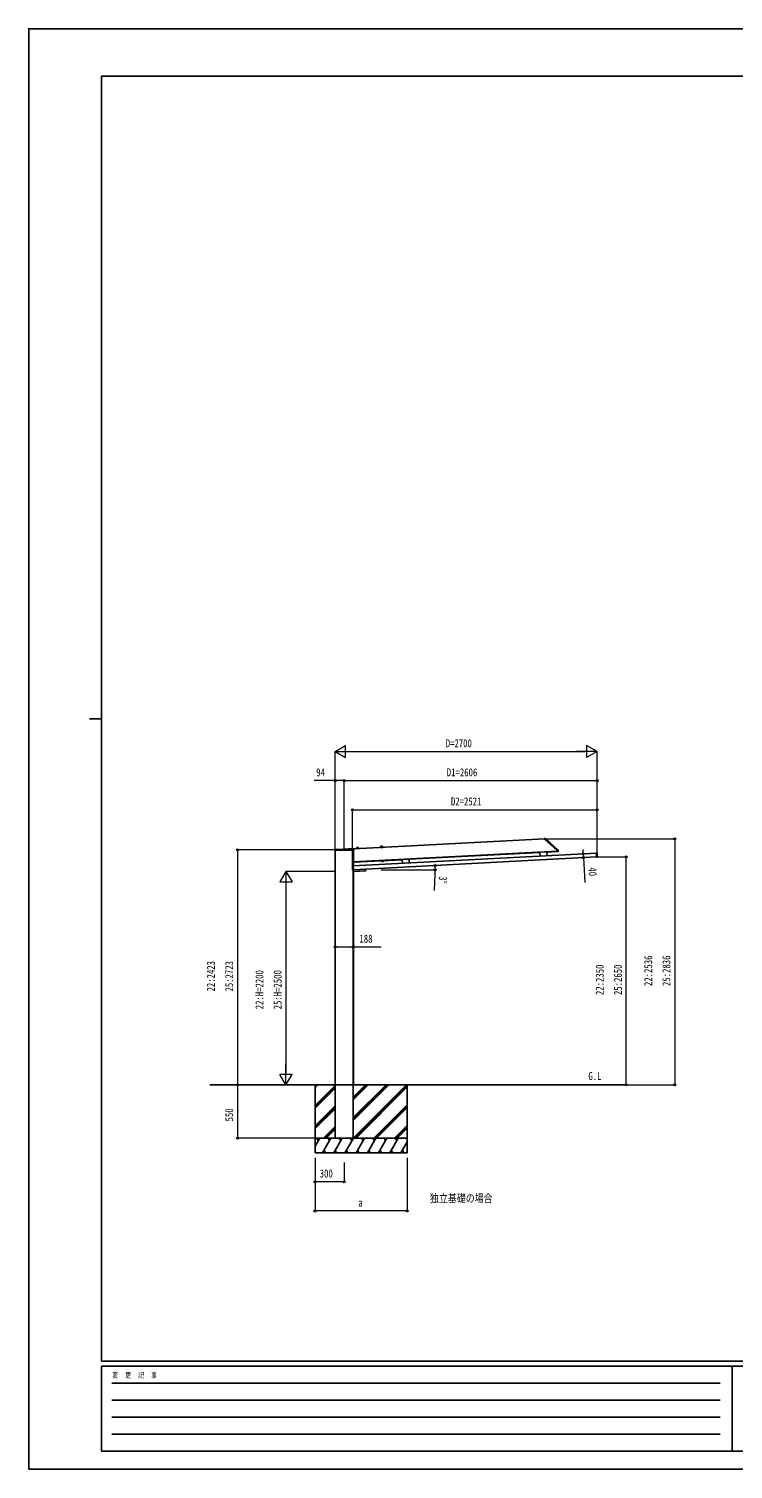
# Model space of a CAD drawing. Units: millimetres, scale not verified. Extents: x -10512 to 10512, y -7425 to 7425.
# Drawn here: x -10512 to -3253, y -7425 to 7425 of the extents above; entities that cross this region are included whole.
import ezdxf
from ezdxf.enums import TextEntityAlignment as Align

# ---------------------------------------------------------------- set-up
doc = ezdxf.new("R2010")
doc.units = ezdxf.units.MM
doc.header["$LTSCALE"] = 30
for name, color, linetype in [('0-2_USER1', 3, 'Continuous'), ('0-4_YKK_A1', 4, 'Continuous'), ('0-6_YKK_ZWAK', 7, 'Continuous')]:
    doc.layers.add(name, color=color, linetype=linetype)
doc.layers.add('0-5_YKK_D', color=6, linetype='Continuous', lineweight=18)
doc.styles.add('ＭＳ ゴシック', font='')
doc.styles.get('ＭＳ ゴシック').set_extended_font_data('MS Gothic')

msp = doc.modelspace()

# ---------------------------------------------------------------- linework, layer by layer
at = {"layer": '0-4_YKK_A1'}
for p, q in [((-7361.11, -1044.33), (-7361.04, -1036.48)), ((-7360.04, -1035.49), (-7164.53, -1035.49)), ((-7327.8, -1035.42), (-7165.56, -1026.92)), ((-7164.52, -1027.8), (-7163.54, -1036.38)), ((-7164.27, -1029.96), (-5196.5, -926.83)), ((-7163.54, -1036.38), (-7163.54, -1036.4)), ((-7163.54, -1036.4), (-7162.63, -1044.33)), ((-7136.52, -1026.57), (-7136.53, -1028.1)), ((-7136.53, -1028.1), (-7112.56, -1026.85)), ((-7136.53, -1028.1), (-7112.56, -1026.85)), ((-7136.51, -1028.5), (-7136.53, -1028.1)), ((-7136.51, -1028.5), (-7112.54, -1027.25)), ((-7136.04, -1026.07), (-7113.26, -1024.88)), ((-7135.46, -1019.35), (-7135.52, -1026.05)), ((-7132.62, -1016.38), (-7117.68, -1015.6)), ((-7114.55, -1018.26), (-7113.79, -1024.91)), ((-7112.74, -1025.32), (-7112.56, -1026.85)), ((-7112.54, -1027.25), (-7112.56, -1026.85)), ((-6886.86, -1013.49), (-6886.87, -1015.02)), ((-6886.87, -1015.02), (-6862.91, -1013.76)), ((-6886.87, -1015.02), (-6862.91, -1013.76)), ((-6886.85, -1015.42), (-6886.87, -1015.02)), ((-6886.85, -1015.42), (-6862.89, -1014.16)), ((-6886.39, -1012.99), (-6863.6, -1011.8)), ((-6885.8, -1006.27), (-6885.86, -1012.96)), ((-6882.96, -1003.3), (-6868.03, -1002.52)), ((-6864.89, -1005.17), (-6864.13, -1011.82)), ((-6863.08, -1012.24), (-6862.91, -1013.76)), ((-6862.89, -1014.16), (-6862.91, -1013.76)), ((-5196.68, -923.34), (-5189.08, -923.41)), ((-5196.66, -923.81), (-5196.68, -923.34)), ((-5196.66, -923.81), (-5196.36, -929.43)), ((-5196.2, -929.78), (-5066.71, -1046.37)), ((-5186.44, -924.44), (-5058.58, -1039.56)), ((-7360.61, -1044.33), (-7361.11, -1044.33)), ((-7163.14, -1044.33), (-7360.61, -1044.33)), ((-7355.55, -3462.5), (-7355.55, -1044.33)), ((-7169.89, -1204.49), (-4657.62, -1072.83)), ((-7168.85, -1204.44), (-7168.85, -1044.33)), ((-7167.8, -1244.44), (-4662.21, -1113.12)), ((-7167.55, -1204.37), (-7167.55, -1044.33)), ((-7167.55, -1162.31), (-5066.26, -1052.19)), ((-7167.29, -1167.3), (-7167.55, -1162.35)), ((-7167.29, -1167.3), (-6664.72, -1140.97)), ((-7162.63, -1044.33), (-7163.14, -1044.33)), ((-6860.04, -1154.41), (-6875.03, -1155.19)), ((-6875.03, -1155.19), (-6874.77, -1160.1)), ((-6873.74, -1160.63), (-6874.77, -1160.1)), ((-6874.57, -1155.17), (-6874.66, -1153.57)), ((-6860.75, -1159.95), (-6873.74, -1160.63)), ((-6871.28, -1154.99), (-6871.02, -1159.91)), ((-6863.78, -1154.6), (-6863.53, -1159.51)), ((-6860.75, -1159.95), (-6859.78, -1159.32)), ((-6860.58, -1152.83), (-6860.49, -1154.43)), ((-6860.04, -1154.41), (-6859.78, -1159.32)), ((-6593.95, -1134.75), (-6664.85, -1138.47)), ((-6664.85, -1138.47), (-6662.78, -1177.91)), ((-6593.95, -1134.75), (-6591.88, -1174.2)), ((-6593.82, -1137.25), (-5244.25, -1066.52)), ((-5173.48, -1060.31), (-5244.38, -1064.02)), ((-5244.38, -1064.02), (-5242.32, -1103.47)), ((-5173.48, -1060.31), (-5171.41, -1099.75)), ((-5173.35, -1062.81), (-5066, -1057.18)), ((-5066.55, -1046.71), (-5066.46, -1048.32)), ((-5066.41, -1049.26), (-5066.46, -1048.32)), ((-5066.41, -1049.26), (-5058.78, -1049.33)), ((-5066.39, -1049.76), (-5066.41, -1049.26)), ((-5066.39, -1049.76), (-5066, -1057.18)), ((-5066, -1057.18), (-5058.39, -1056.78)), ((-5058.78, -1049.33), (-5057.37, -1049.34)), ((-5057.26, -1042.32), (-5056.94, -1048.41)), ((-5056.94, -1048.41), (-5056.87, -1049.81)), ((-4669.47, -1073.45), (-4664.3, -1073.18)), ((-4663.18, -1071.74), (-4664.38, -1071.8)), ((-4664.36, -1072.15), (-4664.38, -1071.8)), ((-4664.38, -1071.8), (-4664.38, -1071.8)), ((-4664.33, -1072.65), (-4664.36, -1072.15)), ((-4662.18, -1113.68), (-4664.33, -1072.65)), ((-4663.18, -1071.74), (-4663.18, -1071.74)), ((-4662.58, -1071.6), (-4656.69, -1071.29)), ((-4662.16, -1114.17), (-4662.18, -1113.68)), ((-4662.16, -1114.17), (-4662.14, -1114.52)), ((-4662.14, -1114.52), (-4660.94, -1114.46)), ((-4662.14, -1114.52), (-4662.14, -1114.52)), ((-4660.94, -1114.46), (-4660.94, -1114.46)), ((-4654.44, -1114.23), (-4660.33, -1114.54)), ((-4656.17, -1071.76), (-4653.97, -1113.71)), ((-7178.13, -1203.93), (-7175.94, -1245.88)), ((-7171.77, -1203.1), (-7177.66, -1203.41)), ((-7175.41, -1246.35), (-7169.52, -1246.04)), ((-7171.16, -1203.18), (-7169.97, -1203.12)), ((-7171.16, -1203.18), (-7171.16, -1203.18)), ((-7169.95, -1203.47), (-7169.97, -1203.12)), ((-7169.97, -1203.12), (-7169.97, -1203.12)), ((-7169.92, -1203.96), (-7169.95, -1203.47)), ((-7167.77, -1244.99), (-7169.92, -1203.96)), ((-7169.41, -1246.02), (-7168.52, -1263)), ((-7167.73, -1245.84), (-7168.93, -1245.9)), ((-7168.93, -1245.9), (-7168.93, -1245.9)), ((-7168.85, -3462.5), (-7168.85, -1245.9)), ((-7168.85, -1262.5), (-7168.55, -1262.5)), ((-7167.75, -1245.49), (-7167.77, -1244.99)), ((-7167.75, -1245.49), (-7167.73, -1245.84)), ((-7167.73, -1245.84), (-7167.73, -1245.84)), ((-7167.55, -3462.5), (-7167.55, -1263.95)), ((-7167.47, -1263.95), (-7043.14, -1257.43)), ((-7043.17, -1237.9), (-7042.2, -1256.38)), ((-8645.95, -3462.5), (-4359.14, -3462.5)), ((-7562.45, -3462.5), (-7562.45, -4162.5)), ((-7562.45, -3489.88), (-7535.07, -3462.5)), ((-7562.45, -3475.74), (-7549.21, -3462.5)), ((-7562.45, -3673.73), (-7356.45, -3467.73)), ((-7562.45, -3687.87), (-7356.45, -3481.87)), ((-7562.45, -3702.01), (-7356.45, -3496.01)), ((-7355.55, -3462.5), (-7355.55, -4012.5)), ((-7168.85, -3462.5), (-7168.85, -4012.5)), ((-7168.59, -4012.5), (-6618.59, -3462.5)), ((-7168.45, -3828.51), (-6802.44, -3462.5)), ((-7168.45, -3800.23), (-6830.72, -3462.5)), ((-7168.45, -3814.37), (-6816.58, -3462.5)), ((-7168.45, -3616.38), (-7014.57, -3462.5)), ((-7168.45, -3602.24), (-7028.71, -3462.5)), ((-7168.45, -3588.1), (-7042.85, -3462.5)), ((-7154.45, -4012.5), (-6612.45, -3470.5)), ((-7140.31, -4012.5), (-6612.45, -3484.65)), ((-6612.45, -3462.5), (-6612.45, -4162.5)), ((-7562.45, -3885.86), (-7356.45, -3679.86)), ((-7562.45, -3900), (-7356.45, -3694)), ((-7562.45, -3914.14), (-7356.45, -3708.14)), ((-6956.46, -4012.5), (-6612.45, -3668.49)), ((-6942.32, -4012.5), (-6612.45, -3682.64)), ((-6928.17, -4012.5), (-6612.45, -3696.78)), ((-7476.96, -4012.5), (-7356.45, -3891.99)), ((-7462.82, -4012.5), (-7356.45, -3906.13)), ((-7448.67, -4012.5), (-7356.45, -3920.28)), ((-6744.33, -4012.5), (-6612.45, -3880.62)), ((-6730.18, -4012.5), (-6612.45, -3894.77)), ((-6716.04, -4012.5), (-6612.45, -3908.91)), ((-6612.45, -4012.5), (-7562.45, -4012.5)), ((-7562.45, -4096.33), (-7514.05, -4012.5)), ((-7529.05, -4038.48), (-7544.05, -4012.5)), ((-7485.18, -4162.5), (-7398.58, -4012.5)), ((-7470.19, -4136.52), (-7455.19, -4162.5)), ((-7413.58, -4038.48), (-7428.58, -4012.5)), ((-7369.71, -4162.5), (-7283.11, -4012.5)), ((-7355.55, -4012.5), (-7168.85, -4012.5)), ((-7354.71, -4136.52), (-7339.71, -4162.5)), ((-7298.11, -4038.48), (-7313.11, -4012.5)), ((-7254.24, -4162.5), (-7167.64, -4012.5)), ((-7239.24, -4136.52), (-7224.25, -4162.5)), ((-7182.64, -4038.48), (-7197.64, -4012.5)), ((-7138.77, -4162.5), (-7052.17, -4012.5)), ((-7123.77, -4136.52), (-7108.78, -4162.5)), ((-7067.17, -4038.48), (-7082.17, -4012.5)), ((-7023.3, -4162.5), (-6936.7, -4012.5)), ((-7008.3, -4136.52), (-6993.31, -4162.5)), ((-6966.7, -4012.5), (-6951.7, -4038.48)), ((-6907.83, -4162.5), (-6821.23, -4012.5)), ((-6892.83, -4136.52), (-6877.84, -4162.5)), ((-6836.23, -4038.48), (-6851.23, -4012.5)), ((-6792.36, -4162.5), (-6705.76, -4012.5)), ((-6777.36, -4136.52), (-6762.37, -4162.5)), ((-6720.76, -4038.48), (-6735.76, -4012.5)), ((-6676.89, -4162.5), (-6612.45, -4050.88)), ((-6661.89, -4136.52), (-6646.89, -4162.5)), ((-6612.45, -4026.08), (-6620.29, -4012.5)), ((-7562.45, -4162.5), (-6612.45, -4162.5))]:
    msp.add_line(p, q, dxfattribs=at)
msp.add_lwpolyline([(-6876.19, -1152.05), (-6859.21, -1151.16), (-6859.13, -1152.76), (-6876.1, -1153.65)], close=True, dxfattribs=at)
msp.add_lwpolyline([(-5056.87, -1049.81), (-5056.51, -1056.68), (-5058.39, -1056.78)], dxfattribs=at)
for centre, radius, start, end in [((-7360.04, -1036.49), 1, 90, 176.5048), ((-7360.04, -1036.49), 1, 176.5048, 179.5), ((-7330.42, -985.49), 50, 270, 273.00032), ((-7165.51, -1027.92), 1, 6.5, 93.00032), ((-7164.53, -1036.49), 1, 6.5, 90), ((-7136.02, -1026.57), 0.5, 93, 179.5), ((-7132.46, -1019.38), 3, 93, 179.5), ((-7117.53, -1018.6), 3, 6.5, 93), ((-7113.24, -1025.38), 0.5, 6.5, 93), ((-6886.36, -1013.49), 0.5, 93, 179.5), ((-6882.8, -1006.29), 3, 93, 179.5), ((-6867.87, -1005.51), 3, 6.5, 93), ((-6863.58, -1012.3), 0.5, 6.5, 93), ((-5195.86, -929.41), 0.5, 183, 228), ((-5189.12, -927.41), 4, 48, 89.5), ((-6873.04, -1157.27), 3.32, 238.61575, 307.38425), ((-6867.89, -1147.89), 12.42, 255.41205, 290.58795), ((-6861.8, -1156.68), 3.32, 238.61575, 307.38425), ((-5067.05, -1046.74), 0.5, 3, 48), ((-5061.26, -1042.53), 4, 3, 48), ((-5057.37, -1049.84), 0.5, 3, 89.5), ((-4663.14, -1068.87), 2.86, 272.73957, 279.49104), ((-4660.62, -1118.73), 4.28, 87.31821, 94.21342), ((-7171.51, -1200.33), 2.86, 266.50896, 273.26043), ((-7168.79, -1250.18), 4.28, 91.78658, 98.68179), ((-7167.53, -1262.95), 1, 183, 273), ((-7043.2, -1256.43), 1, 273, 3)]:
    msp.add_arc(centre, radius, start, end, dxfattribs=at)
for centre, major_axis, ratio, start_param, end_param in [((-4663.18, -1071.71), (0.599, 0.031), 0.061163, 4.71238898, 5.02268866), ((-4662.57, -1071.9), (0.016, -0.3), 0.998135, 3.14159265, 3.95507086), ((-4660.35, -1114.24), (0.016, -0.3), 0.998135, 5.46983661, 6.28318531), ((-4656.67, -1071.79), (0.336, 0.373), 0.99628, 5.49965061, 7.06672), ((-4654.47, -1113.73), (0.373, -0.336), 0.99628, 5.49965061, 7.06672), ((-7177.63, -1203.91), (-0.373, 0.336), 0.99628, 5.49965061, 7.06672), ((-7175.44, -1245.85), (-0.336, -0.373), 0.99628, 5.49965061, 7.06672), ((-7171.75, -1203.4), (0.016, -0.3), 0.998135, 2.32811445, 3.14159265), ((-7171.17, -1203.14), (-0.599, -0.031), 0.061163, 1.26049665, 1.57079633), ((-7169.54, -1245.74), (0.016, -0.3), 0.998135, 0, 0.81334869)]:
    msp.add_ellipse(centre, major_axis=major_axis, ratio=ratio, start_param=start_param, end_param=end_param, dxfattribs=at)
at = {"layer": '0-5_YKK_D'}
for p, q in [((-7355.55, -26.41), (-7247.3, 36.09)), ((-7247.3, -88.91), (-7247.3, 36.09)), ((-4655.55, -26.41), (-4763.8, 36.09)), ((-4763.8, 36.09), (-4763.8, -88.91)), ((-7355.55, -1028.5), (-7355.55, -25.41)), ((-7355.55, -26.41), (-7247.3, -88.91)), ((-7355.55, -26.41), (-7139.04, -26.41)), ((-7230.55, -26.41), (-4780.55, -26.41)), ((-4655.55, -26.41), (-4872.06, -26.41)), ((-4655.55, -26.41), (-4763.8, -88.91)), ((-4655.55, -1111.3), (-4655.55, -25.41)), ((-7355.55, -1038.5), (-7355.55, -325.41)), ((-7261.55, -1036), (-7261.55, -325.41)), ((-7261.55, -1036), (-7261.55, -325.41)), ((-7261.55, -326.41), (-4655.55, -326.41)), ((-4655.55, -1111.3), (-4655.55, -325.41)), ((-7176.55, -1204.34), (-7176.55, -625.41)), ((-7176.55, -626.41), (-4655.55, -626.41)), ((-4655.55, -1111.3), (-4655.55, -625.41)), ((-7356.55, -1039.5), (-8363.45, -1039.5)), ((-8362.45, -1039.5), (-8362.45, -3462.5)), ((-5187.51, -926.41), (-3854.55, -926.41)), ((-4798.23, -1080.2), (-4800.46, -1037.76)), ((-3855.55, -926.41), (-3855.55, -3462.5)), ((-4811.9, -1120.97), (-4795.14, -1120.09)), ((-4810.65, -1080.85), (-4797.23, -1080.14)), ((-4798.23, -1080.2), (-4796.14, -1120.14)), ((-4796.14, -1120.14), (-4782.69, -1376.79)), ((-4654.53, -1112.77), (-4354.55, -1112.77)), ((-4355.55, -3462.5), (-4355.55, -1112.77)), ((-7862.45, -1262.5), (-7924.95, -1370.75)), ((-7356.55, -1262.5), (-7863.45, -1262.5)), ((-7862.45, -1262.5), (-7799.95, -1370.75)), ((-7862.45, -1262.5), (-7862.45, -1479.01)), ((-6884.16, -1244.49), (-6324.47, -1244.49)), ((-6326.54, -1286.98), (-6335.21, -1458.76)), ((-7924.95, -1370.75), (-7799.95, -1370.75)), ((-7862.45, -1387.5), (-7862.45, -3337.5)), ((-7862.45, -3462.5), (-7862.45, -3245.99)), ((-7862.45, -3462.5), (-7924.95, -3354.25)), ((-7799.95, -3354.25), (-7924.95, -3354.25)), ((-7862.45, -3462.5), (-7799.95, -3354.25)), ((-7437.15, -3462.5), (-8363.45, -3462.5)), ((-8362.45, -3462.5), (-8362.45, -4012.5)), ((-7356.55, -3462.5), (-7863.45, -3462.5)), ((-4358.14, -3462.5), (-4354.55, -3462.5)), ((-4358.14, -3462.5), (-3854.55, -3462.5)), ((-7563.45, -4012.5), (-8363.45, -4012.5)), ((-7562.45, -4213.5), (-7562.45, -4763.5)), ((-7562.45, -4213.5), (-7562.45, -4463.5)), ((-7262.45, -4263.88), (-7262.45, -4463.5)), ((-6612.45, -4213.5), (-6612.45, -4763.5)), ((-7262.45, -4462.5), (-7562.45, -4462.5)), ((-6612.45, -4762.5), (-7562.45, -4762.5))]:
    msp.add_line(p, q, dxfattribs=at)
for points in [[(-7261.55, -326.41), (-7355.55, -326.41), (-7570.05, -326.41)], [(-7355.55, -2040.82), (-7167.55, -2040.82), (-6881.05, -2040.82)]]:
    msp.add_lwpolyline(points, dxfattribs=at)
for centre in [(-7355.55, -326.41), (-7261.55, -326.41), (-4655.55, -326.41), (-7176.55, -626.41), (-4655.55, -626.41), (-8362.45, -1039.5), (-3855.55, -926.41), (-4798.23, -1080.2), (-4796.14, -1120.14), (-4355.55, -1112.77), (-6326.63, -1200.35), (-6325.47, -1244.49), (-7355.55, -2040.82), (-7167.55, -2040.82), (-8362.45, -3462.5), (-8362.45, -3462.5), (-4355.55, -3462.5), (-3855.55, -3462.5), (-8362.45, -4012.5), (-7562.45, -4462.5), (-7262.45, -4462.5), (-7562.45, -4762.5), (-6612.45, -4762.5)]:
    msp.add_circle(centre, 10.62, dxfattribs=at)
for start, end in [(0, 3), (357.11241, 0)]:
    msp.add_arc((-7168.85, -1244.49), 843.38, start, end, dxfattribs=at)
at = {"layer": '0-6_YKK_ZWAK'}
for p, q in [((9737.55, 6937.5), (-9762.45, 6937.5)), ((-9762.45, -6312.5), (-9762.45, 6937.5)), ((-9887.45, 312.5), (-9762.45, 312.5)), ((9737.55, -6312.5), (-9762.45, -6312.5)), ((-3262.45, -6362.5), (-9762.45, -6362.5)), ((-9762.45, -7237.5), (-9762.45, -6362.5)), ((-3262.45, -6362.5), (-3262.45, -7237.5)), ((-12.45, -6362.5), (-3262.45, -6362.5)), ((-9656.2, -6537.5), (-3387.45, -6537.5)), ((-9656.2, -6712.5), (-3387.45, -6712.5)), ((-9656.2, -6887.5), (-3387.45, -6887.5)), ((-9656.2, -7062.5), (-3387.45, -7062.5)), ((-9762.45, -7237.5), (-3262.45, -7237.5)), ((-3262.45, -7237.5), (-12.45, -7237.5))]:
    msp.add_line(p, q, dxfattribs=at)
msp.add_lwpolyline([(-10512.5, -7425), (10512.5, -7425), (10512.5, 7425), (-10512.5, 7425)], close=True, dxfattribs=at)

# ---------------------------------------------------------------- texts
at = {"layer": '0-2_USER1', "style": 'ＭＳ ゴシック', "width": 0.8}
for s, p in [('G.L', (-4745.5, -3437.5)), ('独立基礎の場合', (-6378.5, -4698.5))]:
    msp.add_text(s, height=82.48, dxfattribs=at).set_placement(p, align=Align.BOTTOM_LEFT)
at = {"layer": '0-5_YKK_D', "style": 'ＭＳ ゴシック', "width": 0.8}
for s, p in [('D=2700', (-6215.55, -6.41)), ('94', (-7550.05, -306.41)), ('D1=2606', (-6204.55, -306.41)), ('D2=2521', (-6162.05, -606.41)), ('188', (-7105.05, -2020.82)), ('300', (-7514.45, -4442.5)), ('a', (-7117.45, -4742.5))]:
    msp.add_text(s, height=82.48, dxfattribs=at).set_placement(p, align=Align.BOTTOM_LEFT)
for s, rotation, p in [('3°', 267.112, (-6307.58, -1307.96)), ('40', 273, (-4770.67, -1223.95)), ('22:2423', 90, (-8569.95, -2500)), ('25:2723', 90, (-8382.45, -2500)), ('22:2350', 90, (-4563.05, -2536.64)), ('25:2650', 90, (-4375.55, -2536.64)), ('22:2536', 90, (-4063.05, -2443.46)), ('25:2836', 90, (-3875.55, -2443.46)), ('22:H=2200', 90, (-8069.95, -2683.5)), ('25:H=2500', 90, (-7882.45, -2683.5)), ('550', 90, (-8382.45, -3839.5))]:
    msp.add_text(s, height=82.48, rotation=rotation, dxfattribs=at).set_placement(p, align=Align.BOTTOM_LEFT)
at = {"layer": '0-6_YKK_ZWAK', "style": 'ＭＳ ゴシック', "width": 0.8}
msp.add_text('変  更  記  事', height=54.99, dxfattribs=at).set_placement((-9653.28, -6500), align=Align.BOTTOM_LEFT)

doc.saveas('drawing.dxf')
